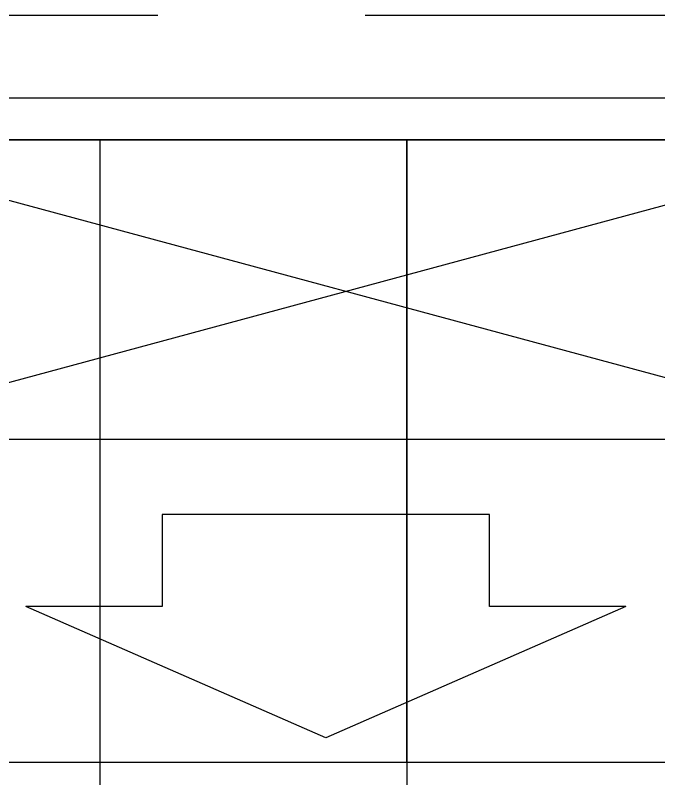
# Model space of a CAD drawing. Header units: millimetres. Extents: x -187744 to 2148, y -49419 to 6550.
# Drawn here: x -8751.2 to -8363.5, y -12221.5 to -11761.5 of the extents above; entities that cross this region are included whole.
import ezdxf

# ---------------------------------------------------------------- set-up
doc = ezdxf.new("R2010")
doc.units = ezdxf.units.MM
doc.header["$LTSCALE"] = 1000
doc.header["$MEASUREMENT"] = 0
doc.linetypes.add('DASHED2', pattern=[0.375, 0.25, -0.125])
doc.linetypes.add('HIDDEN2', pattern=[0.1875, 0.125, -0.0625])
for name, color, linetype in [('0w-梁1', 4, 'DASHED2'), ('DS-FINISH', 20, 'Continuous'), ('FC-FLOOR', 138, 'Continuous'), ('RC-FIN', 30, 'Continuous'), ('WALL', 160, 'Continuous'), ('厨卫用具', 15, 'Continuous'), ('空_', 6, 'HIDDEN2')]:
    doc.layers.add(name, color=color, linetype=linetype)

# ---------------------------------------------------------------- blocks, each defined once
blk = doc.blocks.new('空调室内挂机')
at = {"layer": '厨卫用具', "ltscale": 0.6}
for p, q in [((-171.91, -298.38), (0, 338.28)), ((0, -338.28), (0, 338.28)), ((0, -338.28), (-171.91, 298.38)), ((-180.63, 263.28), (-180.63, -263.28)), ((-281.21, 168.69), (-360.45, -12.07)), ((-281.21, 168.69), (-281.21, 86.51)), ((-281.21, 86.51), (-225.77, 86.51)), ((-225.77, 86.51), (-225.77, -110.64)), ((-360.45, -12.07), (-281.21, -192.82)), ((-225.77, -110.64), (-281.21, -110.64)), ((-281.21, -110.64), (-281.21, -192.82))]:
    blk.add_line(p, q, dxfattribs=at)
blk = doc.blocks.new('liang00000000')
at = {"layer": '0w-梁1', "linetype": 'DASHED2'}
blk.add_line((4069398.24, -1397855.36), (4077148.24, -1397855.36), dxfattribs=at)

msp = doc.modelspace()

# ---------------------------------------------------------------- linework, layer by layer
at = {"layer": 'DS-FINISH'}
msp.add_line((-5640.36, -11836.46), (-8890.36, -11836.46), dxfattribs=at)
at = {"layer": 'FC-FLOOR'}
for p, q in [((-8515.36, -12211.46), (-8515.36, -11836.46, 0)), ((-8515.36, -11836.46), (-8515.36, -14986.46)), ((-8890.36, -12211.46), (-3290.36, -12211.46))]:
    msp.add_line(p, q, dxfattribs=at)
at = {"layer": 'RC-FIN'}
msp.add_line((-8700.36, -11836.46), (-8700.36, -14986.46), dxfattribs=at)
at = {"layer": 'WALL'}
msp.add_line((-7365.36, -11811.46), (-8915.36, -11811.46), dxfattribs=at)

# ---------------------------------------------------------------- block references
at = {"layer": '0w-梁1'}
msp.add_blockref('liang00000000', (-4078313.59, 1386093.86), dxfattribs=at)
at = {"layer": '空_', "ltscale": 1.066667, "extrusion": (0, 0, -1), "zscale": -1, "rotation": 90}
msp.add_blockref('空调室内挂机', (8552.07, -11836.46), dxfattribs=at)

doc.saveas('drawing.dxf')
